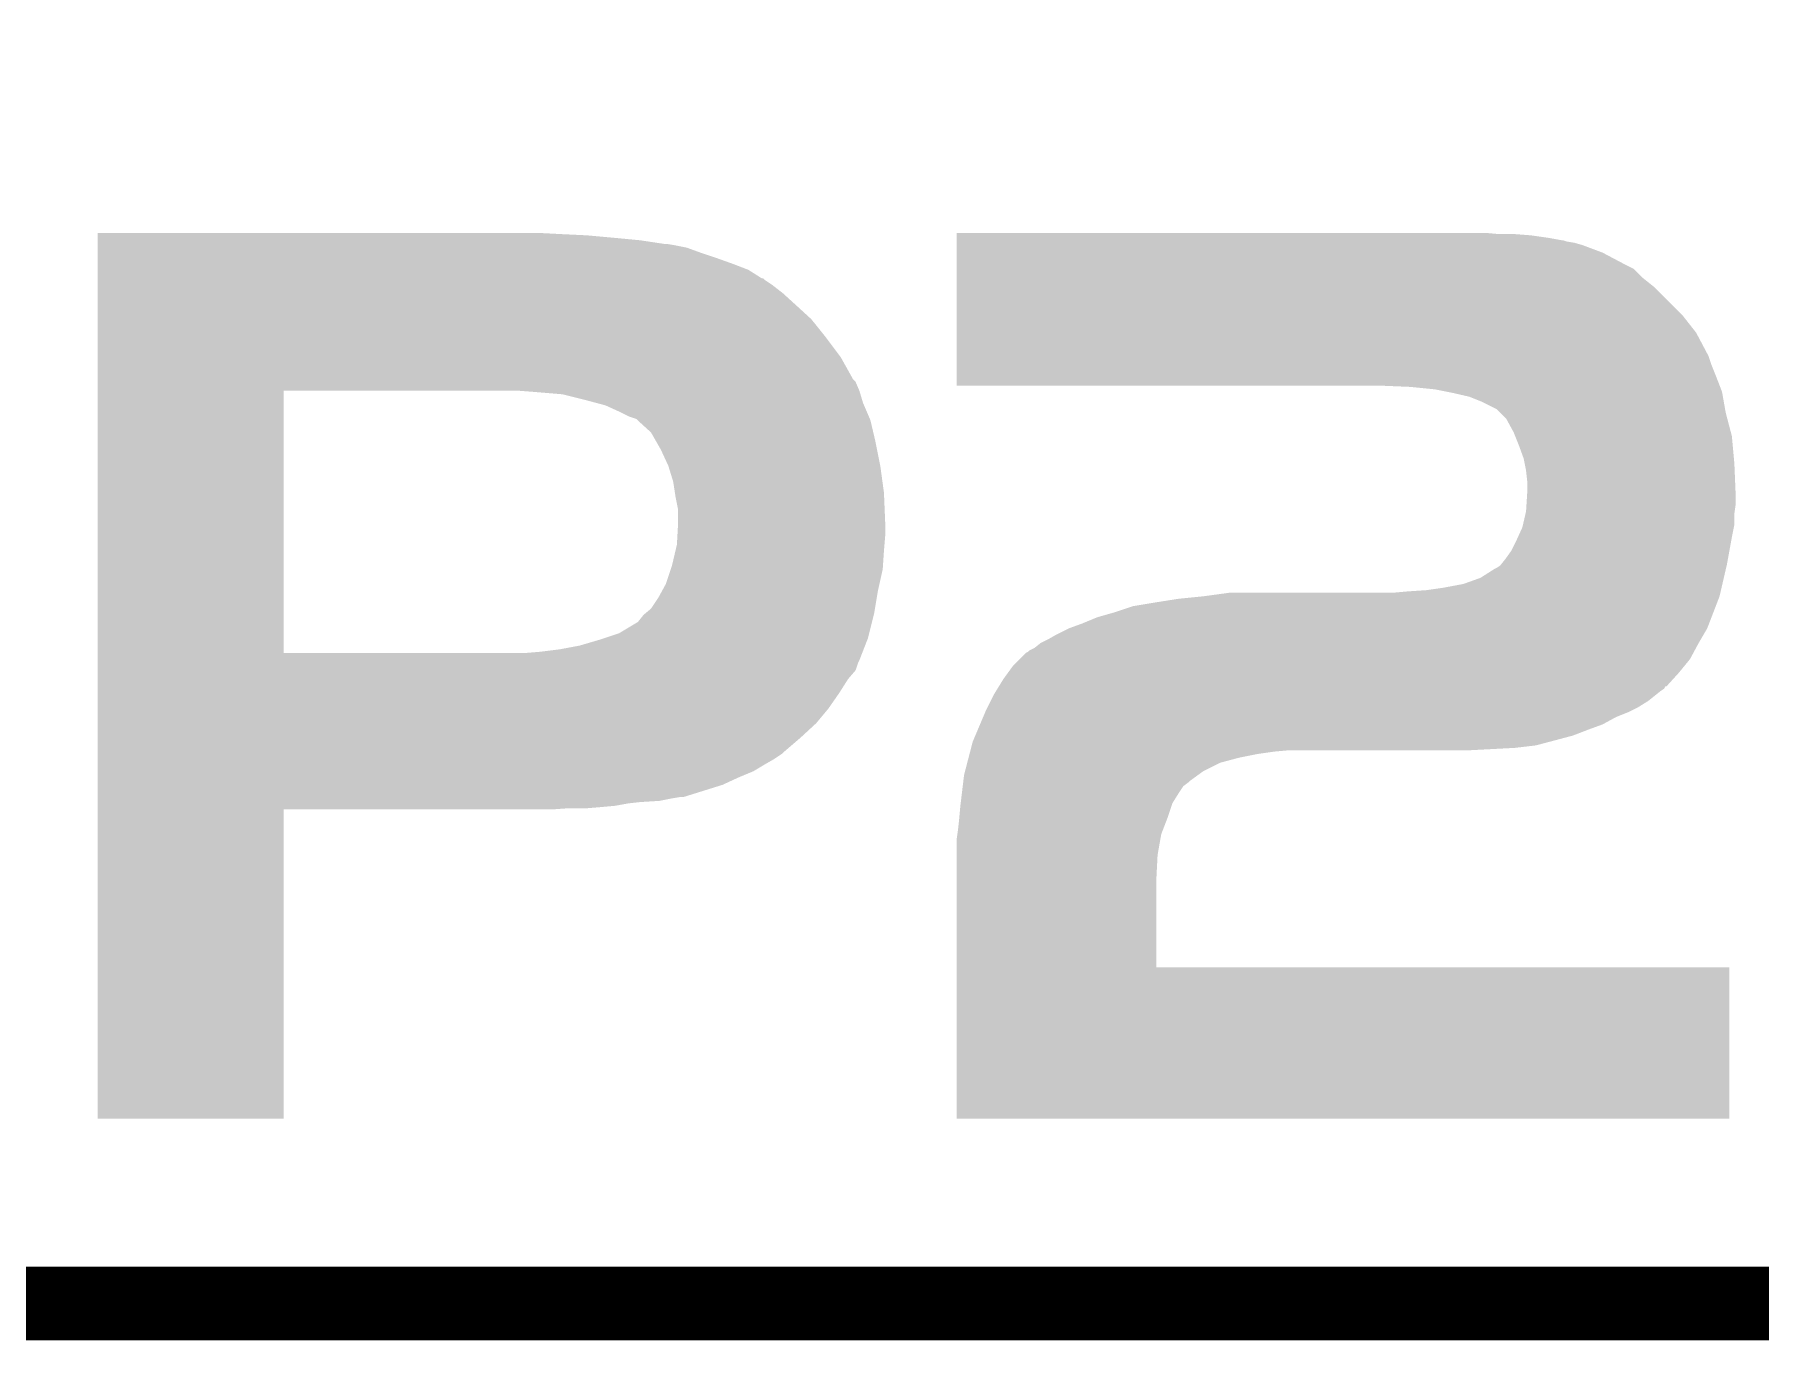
# Model space of a CAD drawing. Extents: x -4.2 to 27.1, y -3.9 to 55.1.
# Drawn here: x 3.992 to 7.549, y -3.886 to -1.194 of the extents above; entities that cross this region are included whole.
import ezdxf

# ---------------------------------------------------------------- set-up
doc = ezdxf.new("R2010")
doc.units = 0
doc.layers.add('MCP2517FD_CLICK_GKO', color=5, linetype='CONTINUOUS')
doc.layers.add('MCP2517FD_CLICK_GTO', color=14, linetype='CONTINUOUS')

msp = doc.modelspace()

# ---------------------------------------------------------------- linework, layer by layer
at = {"layer": 'MCP2517FD_CLICK_GKO', "const_width": 0.1524}
msp.add_lwpolyline([(-1.27, -3.81), (21.59, -3.81), (24.13, -1.27)], dxfattribs=at)
at = {"layer": 'MCP2517FD_CLICK_GTO'}
for points in [[(4.12244, -1.60528), (4.122442, -1.60274), (5.07746, -1.60528), (5.0292, -1.60274)], [(4.12244, -1.60782), (4.12244, -1.60528), (5.1308, -1.60782), (5.07746, -1.60528)], [(4.12244, -1.6129), (4.12244, -1.60782), (5.18668, -1.6129), (5.1308, -1.60782)], [(4.12244, -1.61798), (4.12244, -1.6129), (5.24002, -1.61798), (5.18668, -1.6129)], [(4.12244, -1.6256), (4.12244, -1.61798), (5.290822, -1.6256), (5.24002, -1.61798)], [(4.12244, -1.62814), (4.12244, -1.6256), (5.31114, -1.62814), (5.295902, -1.6256)], [(4.12244, -1.633222), (4.12244, -1.62814), (5.33654, -1.633222), (5.31114, -1.62814)], [(4.12244, -1.64338), (4.12244, -1.633222), (5.36448, -1.64338), (5.33654, -1.633222)], [(5.892818, -1.64338), (5.89282, -1.62814), (7.223762, -1.64338), (7.18312, -1.62814)], [(5.89282, -1.60528), (5.892822, -1.60274), (7.010398, -1.60528), (6.98246, -1.60274)], [(5.89282, -1.60782), (5.89282, -1.60528), (7.07644, -1.60782), (7.04342, -1.60528)], [(5.89282, -1.6129), (5.89282, -1.60782), (7.112, -1.6129), (7.07644, -1.60782)], [(5.89282, -1.61798), (5.89282, -1.6129), (7.139942, -1.61798), (7.112, -1.6129)], [(5.89282, -1.617982), (5.89282, -1.61798), (7.142482, -1.617982), (7.139942, -1.61798)], [(5.89282, -1.62052), (5.89282, -1.617982), (7.1501, -1.62052), (7.142482, -1.617982)], [(5.89282, -1.62306), (5.89282, -1.62052), (7.165342, -1.62306), (7.1501, -1.62052)], [(5.89282, -1.62814), (5.89282, -1.62306), (7.18312, -1.62814), (7.165342, -1.62306)], [(4.12244, -1.65354), (4.12244, -1.64338), (5.39496, -1.65354), (5.36448, -1.64338)], [(4.12244, -1.66624), (4.12244, -1.65354), (5.43052, -1.66624), (5.39496, -1.65354)], [(4.12244, -1.678942), (4.12244, -1.66624), (5.46354, -1.678942), (5.43052, -1.66624)], [(5.892816, -1.66624), (5.892818, -1.64338), (7.26694, -1.66624), (7.223762, -1.64338)], [(5.892816, -1.676402), (5.892816, -1.66624), (7.28726, -1.676402), (7.26694, -1.66624)], [(4.12244, -1.69672), (4.12244, -1.678942), (5.491484, -1.69672), (5.46354, -1.678942)], [(4.12244, -1.696726), (4.12244, -1.69672), (5.494026, -1.696726), (5.491484, -1.69672)], [(4.12244, -1.69926), (4.12244, -1.696726), (5.49656, -1.69926), (5.494026, -1.696726)], [(4.12244, -1.70942), (4.12244, -1.69926), (5.5118, -1.70942), (5.49656, -1.69926)], [(5.892814, -1.694182), (5.892816, -1.676402), (7.305042, -1.694182), (7.28726, -1.676402)], [(5.892814, -1.7145), (5.892814, -1.694182), (7.33044, -1.7145), (7.305042, -1.694182)], [(4.12244, -1.7272), (4.12244, -1.70942), (5.53466, -1.7272), (5.5118, -1.70942)], [(4.12244, -1.7526), (4.12244, -1.7272), (5.5626, -1.7526), (5.53466, -1.7272)], [(5.89281, -1.772922), (5.892814, -1.7145), (7.388862, -1.772922), (7.33044, -1.7145)], [(4.122438, -1.780542), (4.12244, -1.7526), (5.593082, -1.780542), (5.5626, -1.7526)], [(5.892806, -1.80848), (5.89281, -1.772922), (7.416802, -1.80848), (7.388862, -1.772922)], [(4.122438, -1.81864), (4.122438, -1.780542), (5.62356, -1.81864), (5.593082, -1.780542)], [(5.892804, -1.85166), (5.892806, -1.80848), (7.43966, -1.85166), (7.416802, -1.80848)], [(4.122438, -1.85928), (4.122438, -1.81864), (5.654042, -1.85928), (5.62356, -1.81864)], [(4.122438, -1.905), (4.122438, -1.85928), (5.679442, -1.905), (5.654042, -1.85928)], [(5.8928, -1.89738), (5.892802, -1.87198), (7.45744, -1.89738), (7.44728, -1.87198)], [(5.892802, -1.87198), (5.892804, -1.856742), (7.44728, -1.87198), (7.4422, -1.856742)], [(5.892804, -1.856742), (5.892804, -1.85166), (7.4422, -1.856742), (7.43966, -1.85166)], [(4.122438, -1.910084), (4.122438, -1.905), (5.684522, -1.910084), (5.679442, -1.905)], [(4.122438, -1.92786), (4.122438, -1.910084), (5.692142, -1.92786), (5.684522, -1.910084)], [(5.8928, -1.917678), (5.8928, -1.89738), (7.465248, -1.917678), (7.45744, -1.89738)], [(6.76656, -1.9177), (5.8928, -1.917678), (7.465256, -1.9177), (7.465248, -1.917678)], [(6.82752, -1.92024), (6.76656, -1.9177), (7.466232, -1.92024), (7.465256, -1.9177)], [(6.878322, -1.92532), (6.82752, -1.92024), (7.468186, -1.92532), (7.466232, -1.92024)], [(4.12243, -2.468858), (4.122438, -1.92786), (4.50596, -2.468858), (4.505982, -1.92786)], [(5.01904, -1.9304), (4.98602, -1.92786), (5.692904, -1.9304), (5.692142, -1.92786)], [(5.08, -1.93548), (5.01904, -1.9304), (5.694428, -1.93548), (5.692904, -1.9304)], [(5.1308, -1.94818), (5.08, -1.93548), (5.698236, -1.94818), (5.694428, -1.93548)], [(5.14986, -1.953262), (5.1308, -1.94818), (5.69976, -1.953262), (5.698236, -1.94818)], [(5.168902, -1.95834), (5.14986, -1.953262), (5.701938, -1.95834), (5.69976, -1.953262)], [(6.903732, -1.930402), (6.878322, -1.92532), (7.47014, -1.930402), (7.468186, -1.92532)], [(6.91642, -1.93294), (6.903732, -1.930402), (7.470588, -1.93294), (7.47014, -1.930402)], [(6.949438, -1.94056), (6.91642, -1.93294), (7.471934, -1.94056), (7.470588, -1.93294)], [(6.97484, -1.95072), (6.949438, -1.94056), (7.473726, -1.95072), (7.471934, -1.94056)], [(7.005316, -1.965958), (6.97484, -1.95072), (7.476416, -1.965958), (7.473726, -1.95072)], [(5.19684, -1.97104), (5.168902, -1.95834), (5.70738, -1.97104), (5.701938, -1.95834)], [(5.217162, -1.9812), (5.19684, -1.97104), (5.711734, -1.9812), (5.70738, -1.97104)], [(5.232402, -1.986284), (5.217162, -1.9812), (5.713914, -1.986284), (5.711734, -1.9812)], [(5.23494, -1.98882), (5.232402, -1.986284), (5.715, -1.98882), (5.713914, -1.986284)], [(5.234944, -1.988822), (5.23494, -1.98882), (5.715, -1.988822), (5.715, -1.98882)], [(5.262882, -2.014222), (5.234944, -1.988822), (5.720978, -2.014222), (5.715, -1.988822)], [(7.012938, -1.97358), (7.005316, -1.965958), (7.47776, -1.97358), (7.476416, -1.965958)], [(7.025638, -1.98628), (7.012938, -1.97358), (7.481102, -1.98628), (7.47776, -1.97358)], [(7.04088, -2.014218), (7.025638, -1.98628), (7.488454, -2.014218), (7.481102, -1.98628)], [(5.273042, -2.032), (5.262882, -2.014222), (5.72516, -2.032), (5.720978, -2.014222)], [(7.04393, -2.021842), (7.04088, -2.014218), (7.49046, -2.021842), (7.488454, -2.014218)], [(7.05104, -2.03962), (7.04393, -2.021842), (7.492078, -2.03962), (7.49046, -2.021842)], [(5.2832, -2.04978), (5.273042, -2.032), (5.728716, -2.04978), (5.72516, -2.032)], [(5.298442, -2.0828), (5.2832, -2.04978), (5.73532, -2.0828), (5.728716, -2.04978)], [(7.061198, -2.06756), (7.05104, -2.03962), (7.494618, -2.06756), (7.492078, -2.03962)], [(5.298442, -2.082802), (5.298442, -2.0828), (5.735322, -2.082802), (5.73532, -2.0828)], [(5.3086, -2.11582), (5.298442, -2.082802), (5.739824, -2.11582), (5.735322, -2.082802)], [(7.063232, -2.07772), (7.061198, -2.06756), (7.49554, -2.07772), (7.494618, -2.06756)], [(7.06628, -2.092962), (7.063232, -2.07772), (7.496176, -2.092962), (7.49554, -2.07772)], [(7.06882, -2.11582), (7.06628, -2.092962), (7.497128, -2.11582), (7.496176, -2.092962)], [(5.312118, -2.13868), (5.3086, -2.11582), (5.74294, -2.13868), (5.739824, -2.11582)], [(7.06882, -2.136142), (7.06882, -2.11582), (7.497976, -2.136142), (7.497128, -2.11582)], [(5.31368, -2.14884), (5.312118, -2.13868), (5.743364, -2.14884), (5.74294, -2.13868)], [(5.31876, -2.174242), (5.31368, -2.14884), (5.744422, -2.174242), (5.743364, -2.14884)], [(7.06628, -2.17678), (7.067072, -2.16408), (7.496264, -2.17678), (7.49808, -2.16408)], [(7.067072, -2.16408), (7.06866, -2.13868), (7.49808, -2.16408), (7.49808, -2.13868)], [(7.06866, -2.13868), (7.06882, -2.136142), (7.49808, -2.13868), (7.497976, -2.136142)], [(5.317206, -2.22758), (5.31876, -2.19964), (5.74548, -2.22758), (5.74548, -2.19964)], [(5.31876, -2.19964), (5.31876, -2.174242), (5.74548, -2.19964), (5.744422, -2.174242)], [(7.05866, -2.209798), (7.05983, -2.204722), (7.494524, -2.209798), (7.49554, -2.204722)], [(7.05983, -2.204722), (7.065106, -2.181862), (7.49554, -2.204722), (7.49554, -2.181862)], [(7.065106, -2.181862), (7.06628, -2.17678), (7.49554, -2.181862), (7.496264, -2.17678)], [(5.31622, -2.245362), (5.317206, -2.22758), (5.743998, -2.245362), (5.74548, -2.22758)], [(7.0358, -2.258058), (7.04596, -2.23774), (7.48538, -2.258058), (7.489074, -2.23774)], [(7.04596, -2.23774), (7.049422, -2.23012), (7.489074, -2.23774), (7.49046, -2.23012)], [(7.049422, -2.23012), (7.05866, -2.209798), (7.49046, -2.23012), (7.494524, -2.209798)], [(5.30606, -2.288538), (5.31323, -2.25806), (5.740908, -2.288538), (5.74294, -2.25806)], [(5.31323, -2.25806), (5.31622, -2.245362), (5.74294, -2.25806), (5.743998, -2.245362)], [(7.014972, -2.286), (7.0231, -2.27584), (7.4803, -2.286), (7.482146, -2.27584)], [(7.0231, -2.27584), (7.0358, -2.258058), (7.482146, -2.27584), (7.48538, -2.258058)], [(5.29336, -2.326642), (5.303518, -2.296162), (5.733626, -2.326642), (5.7404, -2.296162)], [(5.303518, -2.296162), (5.30606, -2.288538), (5.7404, -2.296162), (5.740908, -2.288538)], [(6.972302, -2.313938), (7.000242, -2.29616), (7.473852, -2.313938), (7.477954, -2.29616)], [(7.000242, -2.29616), (7.005322, -2.293618), (7.477954, -2.29616), (7.47854, -2.293618)], [(7.005322, -2.293618), (7.012942, -2.288538), (7.47854, -2.293618), (7.479714, -2.288538)], [(7.012942, -2.288538), (7.014972, -2.286), (7.479714, -2.288538), (7.4803, -2.286)], [(5.27812, -2.35458), (5.285046, -2.34188), (5.728122, -2.35458), (5.73024, -2.34188)], [(5.285046, -2.34188), (5.29336, -2.326642), (5.73024, -2.34188), (5.733626, -2.326642)], [(6.4008, -2.35204), (6.456682, -2.34442), (7.465058, -2.35204), (7.466816, -2.34442)], [(6.7945, -2.34442), (6.82244, -2.34188), (7.466816, -2.34442), (7.467402, -2.34188)], [(6.82244, -2.34188), (6.86054, -2.33934), (7.467402, -2.34188), (7.467988, -2.33934)], [(6.86054, -2.33934), (6.8961, -2.33426), (7.467988, -2.33934), (7.46916, -2.33426)], [(6.8961, -2.33426), (6.93674, -2.326638), (7.46916, -2.33426), (7.47092, -2.326638)], [(6.93674, -2.326638), (6.972302, -2.313938), (7.47092, -2.326638), (7.473852, -2.313938)], [(5.250686, -2.3876), (5.262876, -2.377442), (5.72262, -2.3876), (5.724312, -2.377442)], [(5.262876, -2.377442), (5.27812, -2.35458), (5.724312, -2.377442), (5.728122, -2.35458)], [(6.21792, -2.38506), (6.25602, -2.37236), (7.452358, -2.38506), (7.457242, -2.37236)], [(6.25602, -2.37236), (6.30174, -2.36474), (7.457242, -2.37236), (7.460174, -2.36474)], [(6.30174, -2.36474), (6.349998, -2.35712), (7.460174, -2.36474), (7.463104, -2.35712)], [(6.349998, -2.35712), (6.400778, -2.352042), (7.463104, -2.35712), (7.465058, -2.352042)], [(6.400778, -2.352042), (6.4008, -2.35204), (7.465058, -2.352042), (7.465058, -2.35204)], [(5.19684, -2.42824), (5.234938, -2.405382), (5.712458, -2.42824), (5.718172, -2.405382)], [(5.234938, -2.405382), (5.23748, -2.40284), (5.718172, -2.405382), (5.718808, -2.40284)], [(5.23748, -2.40284), (5.247638, -2.390142), (5.718808, -2.40284), (5.721984, -2.390142)], [(5.247638, -2.390142), (5.250686, -2.3876), (5.721984, -2.390142), (5.72262, -2.3876)], [(6.09854, -2.43078), (6.123936, -2.418082), (7.432252, -2.43078), (7.43966, -2.418082)], [(6.123936, -2.418082), (6.123942, -2.41808), (7.43966, -2.418082), (7.43966, -2.41808)], [(6.123942, -2.41808), (6.151878, -2.40792), (7.43966, -2.41808), (7.443568, -2.40792)], [(6.151878, -2.40792), (6.18236, -2.395218), (7.443568, -2.40792), (7.448452, -2.395218)], [(6.18236, -2.395218), (6.21792, -2.38506), (7.448452, -2.395218), (7.452358, -2.38506)], [(5.07492, -2.46126), (5.11556, -2.45364), (5.701028, -2.46126), (5.703992, -2.45364)], [(5.11556, -2.45364), (5.15874, -2.44094), (5.703992, -2.45364), (5.70893, -2.44094)], [(5.15874, -2.44094), (5.166354, -2.438402), (5.70893, -2.44094), (5.709918, -2.438402)], [(5.166354, -2.438402), (5.19684, -2.42824), (5.709918, -2.438402), (5.712458, -2.42824)], [(6.05282, -2.45872), (6.065518, -2.44856), (7.416408, -2.45872), (7.42188, -2.44856)], [(6.065518, -2.44856), (6.065522, -2.448558), (7.42188, -2.44856), (7.42188, -2.448558)], [(6.065522, -2.448558), (6.080758, -2.44094), (7.42188, -2.448558), (7.426324, -2.44094)], [(6.080758, -2.44094), (6.09854, -2.43078), (7.426324, -2.44094), (7.432252, -2.43078)], [(4.12243, -2.46888), (4.12243, -2.468858), (5.003802, -2.46888), (4.50596, -2.468858)], [(4.12243, -2.48412), (4.12243, -2.46888), (5.69214, -2.48412), (5.698066, -2.46888)], [(4.12243, -2.489202), (4.12243, -2.48412), (5.6896, -2.489202), (5.69214, -2.48412)], [(4.12243, -2.504442), (4.12243, -2.489202), (5.684518, -2.504442), (5.6896, -2.489202)], [(5.003802, -2.46888), (5.03428, -2.46634), (5.698066, -2.46888), (5.699052, -2.46634)], [(5.03428, -2.46634), (5.07492, -2.46126), (5.699052, -2.46634), (5.701028, -2.46126)], [(6.009642, -2.49428), (6.022344, -2.481578), (7.393706, -2.49428), (7.4041, -2.481578)], [(6.022344, -2.481578), (6.035044, -2.468878), (7.4041, -2.481578), (7.410938, -2.468878)], [(6.035044, -2.468878), (6.04012, -2.466338), (7.410938, -2.468878), (7.412306, -2.466338)], [(6.04012, -2.466338), (6.042664, -2.463798), (7.412306, -2.466338), (7.413674, -2.463798)], [(6.042664, -2.463798), (6.05282, -2.45872), (7.413674, -2.463798), (7.416408, -2.45872)], [(4.12243, -2.522222), (4.12243, -2.504442), (5.66928, -2.522222), (5.684518, -2.504442)], [(4.12243, -2.55016), (4.12243, -2.522222), (5.6515, -2.55016), (5.66928, -2.522222)], [(5.97994, -2.53746), (5.989318, -2.522222), (7.355834, -2.53746), (7.369688, -2.522222)], [(5.989318, -2.522222), (5.998558, -2.509518), (7.369688, -2.522222), (7.38124, -2.509518)], [(5.998558, -2.509518), (6.009642, -2.49428), (7.38124, -2.509518), (7.393706, -2.49428)], [(4.12243, -2.58318), (4.12243, -2.55016), (5.62864, -2.58318), (5.6515, -2.55016)], [(5.96265, -2.56794), (5.969, -2.555242), (7.317738, -2.56794), (7.33361, -2.555242)], [(5.969, -2.555242), (5.973688, -2.54762), (7.33361, -2.555242), (7.34314, -2.54762)], [(5.973688, -2.54762), (5.976814, -2.54254), (7.34314, -2.54762), (7.350756, -2.54254)], [(5.976814, -2.54254), (5.979932, -2.537474), (7.350756, -2.54254), (7.353294, -2.537474)], [(5.979932, -2.537474), (5.97994, -2.53746), (7.353294, -2.537474), (7.355834, -2.53746)], [(4.122428, -2.61366), (4.12243, -2.58318), (5.60324, -2.61366), (5.62864, -2.58318)], [(5.947312, -2.60096), (5.95161, -2.5908), (7.251698, -2.60096), (7.2771, -2.5908)], [(5.95161, -2.5908), (5.95376, -2.58572), (7.2771, -2.5908), (7.287258, -2.58572)], [(5.95376, -2.58572), (5.9563, -2.580638), (7.287258, -2.58572), (7.29742, -2.580638)], [(5.9563, -2.580638), (5.96265, -2.56794), (7.29742, -2.580638), (7.317738, -2.56794)], [(4.122428, -2.64414), (4.122428, -2.61366), (5.57022, -2.64414), (5.60324, -2.61366)], [(5.931192, -2.63906), (5.936564, -2.62636), (7.1628, -2.63906), (7.19582, -2.62636)], [(5.936564, -2.62636), (5.940864, -2.6162), (7.19582, -2.62636), (7.223758, -2.6162)], [(5.940864, -2.6162), (5.947312, -2.60096), (7.223758, -2.6162), (7.251698, -2.60096)], [(4.122428, -2.674618), (4.122428, -2.64414), (5.53466, -2.674618), (5.57022, -2.64414)], [(5.921208, -2.66954), (5.922526, -2.66446), (6.946902, -2.66954), (7.04342, -2.66446)], [(5.922526, -2.66446), (5.923842, -2.65938), (7.04342, -2.66446), (7.086598, -2.65938)], [(5.923842, -2.65938), (5.92582, -2.651758), (7.086598, -2.65938), (7.11518, -2.651758)], [(5.92582, -2.651758), (5.931192, -2.63906), (7.11518, -2.651758), (7.1628, -2.63906)], [(4.122428, -2.67716), (4.122428, -2.674618), (5.53212, -2.67716), (5.53466, -2.674618)], [(4.122428, -2.687318), (4.122428, -2.67716), (5.516882, -2.687318), (5.53212, -2.67716)], [(4.122428, -2.69748), (4.122428, -2.687318), (5.4991, -2.69748), (5.516882, -2.687318)], [(4.122428, -2.71272), (4.122428, -2.69748), (5.4737, -2.71272), (5.4991, -2.69748)], [(5.910014, -2.712722), (5.914624, -2.69494), (6.4008, -2.712722), (6.43636, -2.69494)], [(5.914624, -2.69494), (5.917258, -2.68478), (6.43636, -2.69494), (6.47446, -2.68478)], [(5.917258, -2.68478), (5.919234, -2.67716), (6.47446, -2.68478), (6.512562, -2.67716)], [(5.919234, -2.67716), (5.92055, -2.67208), (6.512562, -2.67716), (6.54812, -2.67208)], [(5.92055, -2.67208), (5.921208, -2.66954), (6.54812, -2.67208), (6.57606, -2.66954)], [(4.122428, -2.72542), (4.122428, -2.71272), (5.44322, -2.72542), (5.4737, -2.71272)], [(4.122428, -2.740662), (4.122428, -2.72542), (5.410198, -2.740662), (5.44322, -2.72542)], [(5.905296, -2.743202), (5.90621, -2.73558), (6.360158, -2.743202), (6.370318, -2.73558)], [(5.90621, -2.73558), (5.906514, -2.733042), (6.370318, -2.73558), (6.37286, -2.733042)], [(5.906514, -2.733042), (5.90804, -2.720338), (6.37286, -2.733042), (6.390328, -2.720338)], [(5.90804, -2.720338), (5.910014, -2.712722), (6.390328, -2.720338), (6.4008, -2.712722)], [(4.122426, -2.76606), (4.122428, -2.740662), (5.328916, -2.76606), (5.410198, -2.740662)], [(4.122426, -2.7686), (4.122426, -2.76606), (5.30606, -2.7686), (5.321298, -2.76606)], [(4.122426, -2.77368), (4.122426, -2.7686), (5.28066, -2.77368), (5.30606, -2.7686)], [(4.122426, -2.77622), (4.122426, -2.77368), (5.24002, -2.77622), (5.28066, -2.77368)], [(5.901028, -2.77876), (5.903466, -2.75844), (6.3373, -2.77876), (6.35, -2.75844)], [(5.903466, -2.75844), (5.905296, -2.743202), (6.35, -2.75844), (6.360158, -2.743202)], [(4.12242, -3.428978), (4.122426, -2.791482), (4.505938, -3.428978), (4.50596, -2.791482)], [(4.122426, -2.77876), (4.122426, -2.77622), (5.21716, -2.77876), (5.24002, -2.77622)], [(4.122426, -2.78384), (4.122426, -2.77876), (5.189222, -2.78384), (5.21716, -2.77876)], [(4.122426, -2.78638), (4.122426, -2.78384), (5.16128, -2.78638), (5.189222, -2.78384)], [(4.122426, -2.78892), (4.122426, -2.78638), (5.130802, -2.78892), (5.16128, -2.78638)], [(4.122426, -2.79146), (4.122426, -2.78892), (5.057142, -2.79146), (5.0927, -2.78892)], [(4.122426, -2.791482), (4.122426, -2.79146), (4.50596, -2.791482), (5.057142, -2.79146)], [(5.89788, -2.81178), (5.89811, -2.80924), (6.326162, -2.81178), (6.32714, -2.80924)], [(5.89811, -2.80924), (5.90042, -2.78384), (6.32714, -2.80924), (6.335606, -2.78384)], [(5.90042, -2.78384), (5.901028, -2.77876), (6.335606, -2.78384), (6.3373, -2.77876)], [(5.8928, -2.85242), (5.89425, -2.842262), (6.312646, -2.85242), (6.31444, -2.842262)], [(5.89425, -2.842262), (5.89534, -2.83464), (6.31444, -2.842262), (6.31737, -2.83464)], [(5.89534, -2.83464), (5.89788, -2.81178), (6.31737, -2.83464), (6.326162, -2.81178)], [(5.8928, -2.885442), (5.8928, -2.85242), (6.30682, -2.885442), (6.312646, -2.85242)], [(5.8928, -2.93624), (5.8928, -2.885442), (6.30428, -2.93624), (6.30682, -2.885442)], [(5.8928, -3.11658), (5.8928, -2.93624), (6.304302, -3.11658), (6.30428, -2.93624)], [(5.8928, -3.116602), (5.8928, -3.11658), (7.48538, -3.116602), (6.304302, -3.11658)], [(5.8928, -3.428978), (5.8928, -3.116602), (7.485358, -3.428978), (7.48538, -3.116602)], [(4.505938, -3.429), (4.12242, -3.428978), (4.505938, -3.429), (4.505938, -3.428978)], [(7.485358, -3.429), (5.8928, -3.428978), (7.485358, -3.429), (7.485358, -3.428978)]]:
    msp.add_solid(points, dxfattribs=at)

doc.saveas('drawing.dxf')
